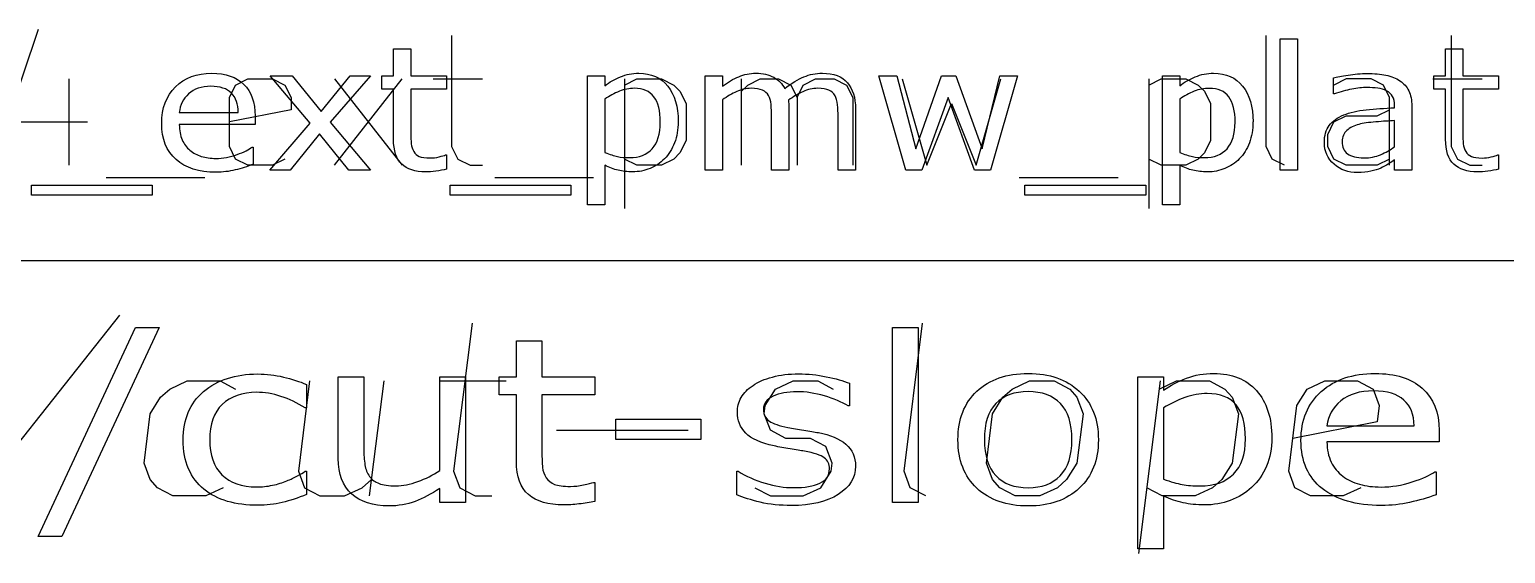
# Model space of a CAD drawing. Header units: millimetres. Extents: x 10 to 410, y 10 to 287.
# Drawn here: x 316.1 to 333.19, y 19.11 to 25.18 of the extents above; entities that cross this region are included whole.
import ezdxf

# ---------------------------------------------------------------- set-up
doc = ezdxf.new("R2010")
doc.units = ezdxf.units.MM
doc.layers.get('0').update_dxf_attribs({"linetype": 'CONTINUOUS'})

msp = doc.modelspace()

# ---------------------------------------------------------------- linework, layer by layer
at = {"color": 7}
for points in [[(316.2033, 25.1775), (315.8461, 24.1061), (316.7747, 24.1061)], [(320.31686, 23.90605), (320.31686, 24.48612), (320.18135, 24.48612), (320.18135, 24.64042), (320.31686, 24.64042), (320.31686, 24.9539), (320.51745, 24.9539), (320.51745, 24.64042), (320.93146, 24.64042), (320.93146, 24.48612), (320.51745, 24.48612), (320.51745, 23.98905)], [(320.989, 25.1061), (320.989, 23.8204), (321.0604, 23.6775), (321.2033, 23.6061), (321.3461, 23.6061)], [(330.6319, 23.6061), (330.489, 23.6775), (330.4176, 23.8204), (330.4176, 25.1061)], [(332.49469, 23.90581), (332.49469, 24.48588), (332.35918, 24.48588), (332.35918, 24.64018), (332.49469, 24.64018), (332.49469, 24.95366), (332.69529, 24.95366), (332.69529, 24.64018), (333.10929, 24.64018), (333.10929, 24.48588), (332.69529, 24.48588), (332.69529, 23.98881)], [(332.5604, 25.1061), (332.5604, 23.8204), (332.6319, 23.6775), (332.7747, 23.6061), (332.9176, 23.6061)], [(316.5604, 24.6061), (316.5604, 23.6061)], [(319.0604, 23.6775), (318.9176, 23.6061), (318.6319, 23.6061), (318.489, 23.6775), (318.4176, 23.8204), (318.4176, 24.3918), (318.489, 24.5346), (318.6319, 24.6061), (318.9176, 24.6061), (319.0604, 24.5346), (319.1319, 24.3918), (319.1319, 24.2489), (318.4176, 24.1061)], [(319.6319, 23.6061), (320.4176, 24.6061)], [(319.6319, 24.6061), (320.4176, 23.6061)], [(320.7747, 24.6061), (321.3461, 24.6061)], [(322.76357, 23.60457), (322.76357, 23.14754), (322.56297, 23.14754), (322.56297, 24.6407), (322.76357, 24.6407), (322.76357, 24.52644)], [(322.989, 24.6061), (322.989, 23.1061)], [(322.989, 24.5346), (323.1319, 24.6061), (323.4176, 24.6061), (323.5604, 24.5346), (323.6319, 24.4632), (323.7033, 24.3204), (323.7033, 23.8918), (323.6319, 23.7489), (323.5604, 23.6775), (323.4176, 23.6061), (323.1319, 23.6061), (322.989, 23.6775)], [(324.12562, 24.36427), (324.12562, 23.54982), (323.92502, 23.54982), (323.92502, 24.64064), (324.12562, 24.64064), (324.12562, 24.51955)], [(324.3461, 23.6061), (324.3461, 24.6061)], [(324.3461, 24.4632), (324.4176, 24.5346), (324.5604, 24.6061), (324.7747, 24.6061), (324.9176, 24.5346), (324.989, 24.3918), (324.989, 23.6061)], [(324.989, 24.3918), (325.0604, 24.5346), (325.2033, 24.6061), (325.4176, 24.6061), (325.5604, 24.5346), (325.6319, 24.3918), (325.6319, 23.6061)], [(326.2033, 24.6061), (326.489, 23.6061), (326.7747, 24.3204), (327.0604, 23.6061), (327.3461, 24.6061)], [(329.0604, 24.6061), (329.0604, 23.1061)], [(329.0604, 24.5346), (329.2033, 24.6061), (329.489, 24.6061), (329.6319, 24.5346), (329.7033, 24.4632), (329.7747, 24.3204), (329.7747, 23.8918), (329.7033, 23.7489), (329.6319, 23.6775), (329.489, 23.6061), (329.2033, 23.6061), (329.0604, 23.6775)], [(329.41746, 23.60445), (329.41746, 23.14742), (329.21687, 23.14742), (329.21687, 24.64058), (329.41746, 24.64058), (329.41746, 24.52632)], [(331.20796, 24.43104), (331.19726, 24.43104), (331.19726, 24.61756)], [(331.8461, 23.6061), (331.8461, 24.3918), (331.7747, 24.5346), (331.6319, 24.6061), (331.3461, 24.6061), (331.2033, 24.5346)], [(332.3461, 24.6061), (332.9176, 24.6061)], [(322.76358, 24.3721), (322.76358, 23.75393)], [(329.41747, 24.37198), (329.41747, 23.75381)], [(331.90469, 24.27062), (331.90469, 24.29892)], [(332.10421, 24.29039), (332.10419, 23.54965)], [(317.83719, 24.21667), (318.52005, 24.21665)], [(318.71537, 24.17566), (318.71531, 24.07603)], [(324.89442, 24.248), (324.89442, 23.54976), (324.69383, 23.54976), (324.69383, 24.17085)], [(325.6637, 23.54977), (325.4631, 23.54977), (325.4631, 24.17086)], [(325.66425, 24.25778), (325.6637, 23.54977)], [(331.8461, 23.6775), (331.7033, 23.6061), (331.3461, 23.6061), (331.2033, 23.6775), (331.1319, 23.8204), (331.1319, 23.9632), (331.2033, 24.1061), (331.3461, 24.1775), (331.7033, 24.1775), (331.8461, 24.2489)], [(331.90466, 23.81821), (331.90466, 24.12192)], [(318.71531, 24.07603), (317.83716, 24.07603)], [(318.68119, 23.81628), (318.69189, 23.81628), (318.69189, 23.61609)], [(320.92049, 23.72439), (320.93119, 23.72439), (320.9315, 23.55966)], [(332.10419, 23.54965), (331.90466, 23.54965), (331.90466, 23.6662)], [(333.09833, 23.72415), (333.10903, 23.72415), (333.10932, 23.55942)], [(316.989, 23.4632), (318.1319, 23.4632)], [(321.489, 23.4632), (322.6319, 23.4632)], [(327.5604, 23.4632), (328.7033, 23.4632)], [(299.989, 22.5), (407.989, 22.5)], [(317.1438, 21.87), (315.108, 19.2986)], [(321.2271, 21.7748), (321.0128, 20.0605), (321.0842, 19.87), (321.2628, 19.7748), (321.4533, 19.7748)], [(326.4771, 19.7748), (326.2985, 19.87), (326.2271, 20.0605), (326.4414, 21.7748)], [(321.73881, 20.17432), (321.73881, 20.94777), (321.53863, 20.94777), (321.53863, 21.1535), (321.73881, 21.1535), (321.73881, 21.57147), (322.03515, 21.57147), (322.03515, 21.1535), (322.64673, 21.1535), (322.64673, 20.94777), (322.03515, 20.94777), (322.03515, 20.285)], [(318.3461, 19.87), (318.1438, 19.7748), (317.7628, 19.7748), (317.5842, 19.87), (317.5009, 19.9652), (317.4295, 20.1557), (317.5009, 20.7271), (317.62, 20.9176), (317.7271, 21.0129), (317.9295, 21.1081), (318.3104, 21.1081), (318.489, 21.0129)], [(319.3461, 21.1081), (319.2152, 20.0605), (319.2866, 19.87), (319.4652, 19.7748), (319.7509, 19.7748), (319.9533, 19.87), (320.0604, 19.9652)], [(319.30986, 21.06638), (319.30986, 20.79424), (319.29406, 20.79424)], [(319.67707, 20.20952), (319.67707, 21.15354), (319.97341, 21.15354), (319.97341, 20.3254)], [(320.2033, 21.1081), (320.0366, 19.7748)], [(320.85296, 20.06768), (320.85296, 21.15363), (321.14929, 21.15363), (321.14929, 19.69911)], [(320.858, 21.1081), (321.62, 21.1081)], [(324.5009, 19.87), (324.6795, 19.7748), (325.0604, 19.7748), (325.2628, 19.87), (325.3819, 20.0605), (325.3938, 20.1557), (325.3223, 20.3462), (325.1438, 20.4414), (324.858, 20.4414), (324.6795, 20.5367), (324.608, 20.7271), (324.62, 20.8224), (324.739, 21.0129), (324.9414, 21.1081), (325.2271, 21.1081), (325.4057, 21.0129)], [(325.59585, 21.07944), (325.59585, 20.81772), (325.58005, 20.81772)], [(329.23071, 19.77189), (329.23071, 19.16251), (328.93437, 19.16251), (328.93437, 21.15342), (329.23071, 21.15342), (329.23071, 21.00107)], [(329.1914, 21.1081), (328.9414, 19.1081)], [(329.1795, 21.0129), (329.3819, 21.1081), (329.7628, 21.1081), (329.9414, 21.0129), (330.0247, 20.9176), (330.0961, 20.7271), (330.0247, 20.1557), (329.9057, 19.9652), (329.7985, 19.87), (329.5961, 19.7748), (329.2152, 19.7748), (329.0366, 19.87)], [(331.5128, 19.87), (331.3104, 19.7748), (330.9295, 19.7748), (330.7509, 19.87), (330.6795, 20.0605), (330.7747, 20.8224), (330.8938, 21.0129), (331.0961, 21.1081), (331.4771, 21.1081), (331.6557, 21.0129), (331.7271, 20.8224), (331.7033, 20.6319), (330.7271, 20.4414)], [(329.23074, 20.7949), (329.23074, 19.97067)], [(322.2033, 20.5367), (323.7271, 20.5367)], [(331.12224, 20.58786), (332.13104, 20.58786)], [(332.41957, 20.53318), (332.4195, 20.40036)], [(332.4195, 20.40036), (331.12224, 20.40036)], [(319.29402, 20.05989), (319.30982, 20.05989), (319.30981, 19.79021)], [(324.28919, 19.78633), (324.28919, 20.06107), (324.30499, 20.06107)], [(325.66519, 20.11852), (325.66526, 20.11836)], [(332.36909, 20.05401), (332.38489, 20.05401), (332.38489, 19.78708)], [(321.14929, 19.69911), (320.85296, 19.69911), (320.85296, 19.86058)], [(322.63066, 19.93212), (322.64646, 19.93212), (322.64673, 19.71211)]]:
    msp.add_lwpolyline(points, dxfattribs=at)
for points in [[(330.7811, 23.54965), (330.5805, 23.54965), (330.5805, 25.06918), (330.7811, 25.06918)], [(320.05121, 23.54966), (319.79833, 23.54966), (319.46008, 23.96861), (319.11971, 23.54966), (318.88603, 23.54966), (319.35125, 24.09361), (318.8903, 24.64048), (319.14318, 24.64048), (319.47929, 24.22837), (319.81647, 24.64048), (320.05121, 24.64048), (319.58279, 24.10337)], [(327.53844, 24.64059), (327.22794, 23.54977), (327.04228, 23.54977), (326.73605, 24.39059), (326.43195, 23.54977), (326.24736, 23.54977), (325.93366, 24.64059), (326.14279, 24.64059), (326.36153, 23.79586), (326.65922, 24.64059), (326.82461, 24.64059), (327.12978, 23.79586), (327.33678, 24.64059)], [(323.40486, 24.10358)], [(323.61184, 24.10848)], [(330.05875, 24.10346)], [(330.26574, 24.10836)], [(331.90472, 23.81814)], [(317.52452, 23.25669), (316.12673, 23.25669), (316.12673, 23.37388), (317.52452, 23.37388)], [(322.36983, 23.25692), (320.97204, 23.25692), (320.97204, 23.37411), (322.36983, 23.37411)], [(329.02373, 23.2568), (327.62594, 23.2568), (327.62594, 23.37399), (329.02373, 23.37399)], [(317.60588, 21.72513), (316.4757, 19.30323), (316.203, 19.30323), (317.32845, 21.72513)], [(326.38876, 19.69908), (326.09242, 19.69908), (326.09242, 21.72515), (326.38876, 21.72515)], [(327.5128, 19.7748), (327.3342, 19.87), (327.2509, 19.9652), (327.1795, 20.1557), (327.2509, 20.7271), (327.37, 20.9176), (327.4771, 21.0129), (327.6795, 21.1081), (327.9652, 21.1081), (328.1438, 21.0129), (328.2271, 20.9176), (328.2985, 20.7271), (328.2271, 20.1557), (328.108, 19.9652), (328.0009, 19.87), (327.7985, 19.7748)], [(323.87463, 20.42956), (322.89105, 20.42956), (322.89105, 20.66524), (323.87463, 20.66524)], [(328.16992, 20.42566)], [(328.47572, 20.42566)], [(330.17807, 20.43686)], [(330.48383, 20.44378)]]:
    msp.add_lwpolyline(points, close=True, dxfattribs=at)
for points in [[(317.7924, 24.51355), (317.8991, 24.618363), (318.039237, 24.67077), (318.21281, 24.67077)], [(318.21281, 24.67077), (318.37357, 24.67077), (318.497343, 24.627803), (318.58413, 24.54187)], [(322.76357, 24.52644), (322.816903, 24.56744), (322.876657, 24.60162), (322.94283, 24.62898)], [(322.94283, 24.62898), (323.009697, 24.65698), (323.08083, 24.67098), (323.15623, 24.67098)], [(323.15623, 24.67098), (323.299923, 24.67098), (323.411603, 24.621177), (323.49127, 24.52157)], [(324.12562, 24.51955), (324.18822, 24.567083), (324.250463, 24.604193), (324.31235, 24.63088)], [(324.31235, 24.63088), (324.37495, 24.657547), (324.44146, 24.67088), (324.51188, 24.67088)], [(324.51188, 24.67088), (324.592973, 24.67088), (324.661617, 24.655247), (324.71781, 24.62398)], [(324.71781, 24.62398), (324.774743, 24.592713), (324.817067, 24.54942), (324.84478, 24.4941)], [(324.84478, 24.4941), (324.925873, 24.556567), (324.999853, 24.601487), (325.06672, 24.62886)], [(325.06672, 24.62886), (325.133587, 24.65686), (325.205077, 24.67086), (325.28119, 24.67086)], [(325.28119, 24.67086), (325.412077, 24.67086), (325.508463, 24.634403), (325.57035, 24.56149)], [(329.41746, 24.52632), (329.470793, 24.56732), (329.530547, 24.6015), (329.59672, 24.62886)], [(329.59672, 24.62886), (329.663587, 24.65686), (329.734723, 24.67086), (329.81013, 24.67086)], [(329.81013, 24.67086), (329.953817, 24.67086), (330.065497, 24.621057), (330.14517, 24.52145)], [(331.19726, 24.61756), (331.236393, 24.62736), (331.292947, 24.638093), (331.36692, 24.64976)], [(331.36692, 24.64976), (331.4409, 24.661493), (331.513813, 24.66736), (331.58566, 24.66736)], [(331.58566, 24.66736), (331.669593, 24.66736), (331.742503, 24.66086), (331.80439, 24.64786)], [(331.80439, 24.64786), (331.86699, 24.63546), (331.921053, 24.61396), (331.96658, 24.58336)], [(317.63342, 24.08874), (317.63342, 24.267127), (317.686413, 24.40873), (317.7924, 24.51355)], [(317.94496, 24.43249), (317.881627, 24.374557), (317.845703, 24.302617), (317.83719, 24.21667)], [(318.20211, 24.51939), (318.094697, 24.51939), (318.00898, 24.490423), (317.94496, 24.43249)], [(318.44005, 24.44029), (318.388117, 24.493023), (318.308803, 24.51939), (318.20211, 24.51939)], [(318.52005, 24.21665), (318.519383, 24.313003), (318.492717, 24.38755), (318.44005, 24.44029)], [(318.58413, 24.54187), (318.671623, 24.45593), (318.71537, 24.33386), (318.71537, 24.17566)], [(322.9311, 24.4619), (322.872767, 24.4391), (322.816927, 24.409167), (322.76358, 24.3721)], [(323.10502, 24.4961), (323.04742, 24.4961), (322.989447, 24.4847), (322.9311, 24.4619)], [(323.33123, 24.3984), (323.282163, 24.463533), (323.20676, 24.4961), (323.10502, 24.4961)], [(323.49127, 24.52157), (323.57165, 24.42261), (323.61184, 24.284913), (323.61184, 24.10848)], [(324.28994, 24.45897), (324.23514, 24.434237), (324.180367, 24.40267), (324.12562, 24.36427)], [(324.45532, 24.49607), (324.40052, 24.49607), (324.345393, 24.483703), (324.28994, 24.45897)], [(324.58763, 24.47457), (324.55703, 24.488903), (324.512927, 24.49607), (324.45532, 24.49607)], [(324.65803, 24.41207), (324.641697, 24.44007), (324.61823, 24.460903), (324.58763, 24.47457)], [(325.056, 24.457), (324.9998, 24.4316), (324.943607, 24.399033), (324.88742, 24.3593)], [(325.22459, 24.4961), (325.16839, 24.4961), (325.112193, 24.483067), (325.056, 24.457)], [(325.3569, 24.4746), (325.3263, 24.488933), (325.282197, 24.4961), (325.22459, 24.4961)], [(325.4273, 24.4111), (325.410967, 24.4391), (325.3875, 24.460267), (325.3569, 24.4746)], [(325.57035, 24.56149), (325.63295, 24.489223), (325.66425, 24.387987), (325.66425, 24.25778)], [(329.585, 24.46178), (329.526667, 24.43898), (329.470823, 24.409047), (329.41747, 24.37198)], [(329.75892, 24.49598), (329.70132, 24.49598), (329.643347, 24.48458), (329.585, 24.46178)], [(329.98513, 24.39828), (329.936063, 24.463413), (329.86066, 24.49598), (329.75892, 24.49598)], [(330.14517, 24.52145), (330.22555, 24.42249), (330.26574, 24.284793), (330.26574, 24.10836)], [(331.40856, 24.48574), (331.343827, 24.47334), (331.27696, 24.455107), (331.20796, 24.43104)], [(331.58462, 24.50524), (331.531953, 24.50524), (331.473267, 24.49874), (331.40856, 24.48574)], [(331.70946, 24.49724), (331.669593, 24.502573), (331.62798, 24.50524), (331.58462, 24.50524)], [(331.81189, 24.46694), (331.783423, 24.48194), (331.74928, 24.49204), (331.70946, 24.49724)], [(331.88019, 24.40244), (331.864523, 24.429773), (331.841757, 24.451273), (331.81189, 24.46694)], [(331.96658, 24.58336), (332.01138, 24.553427), (332.045523, 24.51469), (332.06901, 24.46715)], [(332.06901, 24.46715), (332.092477, 24.419617), (332.10421, 24.360697), (332.10421, 24.29039)], [(323.40483, 24.10348), (323.40483, 24.234993), (323.380297, 24.3333), (323.33123, 24.3984)], [(324.68683, 24.30757), (324.68283, 24.35117), (324.67323, 24.386003), (324.65803, 24.41207)], [(324.69383, 24.17085), (324.69383, 24.21905), (324.691497, 24.264623), (324.68683, 24.30757)], [(324.88742, 24.3593), (324.88942, 24.3443), (324.891087, 24.326733), (324.89242, 24.3066)], [(324.89242, 24.3066), (324.893753, 24.287067), (324.89442, 24.267533), (324.89442, 24.248)], [(325.4561, 24.30661), (325.4521, 24.35021), (325.4425, 24.38504), (325.4273, 24.4111)], [(325.4631, 24.17086), (325.4631, 24.217727), (325.460767, 24.262977), (325.4561, 24.30661)], [(330.05873, 24.10336), (330.05873, 24.234873), (330.034197, 24.33318), (329.98513, 24.39828)], [(331.57712, 24.24722), (331.67884, 24.25762), (331.78803, 24.26542), (331.90469, 24.27062)], [(331.90469, 24.29892), (331.90469, 24.340587), (331.896523, 24.375093), (331.88019, 24.40244)], [(323.31096, 23.79694), (323.37356, 23.865953), (323.40486, 23.968167), (323.40486, 24.10358)], [(323.61183, 24.10848), (323.61183, 24.01994), (323.597963, 23.938887), (323.57023, 23.86532)], [(329.96485, 23.79682), (330.02745, 23.865833), (330.05875, 23.968047), (330.05875, 24.10346)], [(330.26573, 24.10836), (330.26573, 24.01982), (330.251863, 23.938767), (330.22413, 23.8652)], [(331.14925, 24.06652), (331.188383, 24.117987), (331.243867, 24.158353), (331.3157, 24.18762)], [(331.3157, 24.18762), (331.38826, 24.216887), (331.4754, 24.236753), (331.57712, 24.24722)], [(331.68806, 24.10722), (331.605547, 24.100553), (331.540103, 24.09112), (331.49173, 24.07892)], [(331.90466, 24.12192), (331.84346, 24.118587), (331.77126, 24.113687), (331.68806, 24.10722)], [(317.79987, 23.67077), (317.688903, 23.769083), (317.63342, 23.908407), (317.63342, 24.08874)], [(317.83716, 24.07603), (317.83716, 24.00897), (317.848193, 23.950377), (317.87026, 23.90025)], [(320.51745, 23.98905), (320.51745, 23.931783), (320.518783, 23.886863), (320.52145, 23.85429)], [(331.09165, 23.86633), (331.09165, 23.94901), (331.11085, 24.01574), (331.14925, 24.06652)], [(331.35195, 24.00862), (331.316417, 23.977353), (331.29865, 23.93406), (331.29865, 23.87874)], [(331.49173, 24.07892), (331.43413, 24.06392), (331.387537, 24.040487), (331.35195, 24.00862)], [(332.69529, 23.98881), (332.69529, 23.931543), (332.696623, 23.886623), (332.69929, 23.85405)], [(317.87026, 23.90025), (317.892327, 23.850783), (317.92256, 23.810093), (317.96096, 23.77818)], [(317.96096, 23.77818), (317.99796, 23.746913), (318.041707, 23.72348), (318.0922, 23.70788)], [(318.50514, 23.72838), (318.587653, 23.758313), (318.646337, 23.787613), (318.68119, 23.81628)], [(320.41186, 23.61796), (320.348527, 23.677827), (320.31686, 23.773857), (320.31686, 23.90605)], [(320.52145, 23.85429), (320.524117, 23.822357), (320.534083, 23.79239), (320.55135, 23.76439)], [(320.55135, 23.76439), (320.567017, 23.738323), (320.58835, 23.719123), (320.61535, 23.70679)], [(322.76358, 23.75393), (322.820513, 23.73053), (322.86924, 23.714597), (322.90976, 23.70613)], [(323.04954, 23.69343), (323.16122, 23.69343), (323.24836, 23.727933), (323.31096, 23.79694)], [(323.57023, 23.86532), (323.542497, 23.792407), (323.503373, 23.730557), (323.45286, 23.67977)], [(329.41747, 23.75381), (329.474403, 23.73041), (329.523133, 23.714477), (329.56366, 23.70601)], [(329.70343, 23.69331), (329.815117, 23.69331), (329.902257, 23.727813), (329.96485, 23.79682)], [(330.22413, 23.8652), (330.196397, 23.792287), (330.157273, 23.730437), (330.10676, 23.67965)], [(331.20368, 23.6173), (331.128993, 23.682433), (331.09165, 23.765443), (331.09165, 23.86633)], [(331.29865, 23.87874), (331.29865, 23.816273), (331.319283, 23.769073), (331.36055, 23.73714)], [(331.74254, 23.72734), (331.800873, 23.75274), (331.854933, 23.783007), (331.90472, 23.81814)], [(332.58969, 23.61772), (332.526357, 23.677587), (332.49469, 23.773617), (332.49469, 23.90581)], [(332.69929, 23.85405), (332.701957, 23.822117), (332.711923, 23.79215), (332.72919, 23.76415)], [(332.72919, 23.76415), (332.744857, 23.738083), (332.76619, 23.718883), (332.79319, 23.70655)], [(318.26296, 23.52429), (318.065207, 23.52429), (317.910843, 23.573117), (317.79987, 23.67077)], [(318.0922, 23.70788), (318.1434, 23.69228), (318.199597, 23.68448), (318.26079, 23.68448)], [(318.26079, 23.68448), (318.341883, 23.68448), (318.423333, 23.699113), (318.50514, 23.72838)], [(318.69189, 23.61609), (318.624317, 23.590023), (318.555317, 23.568223), (318.48489, 23.55069)], [(320.68928, 23.52816), (320.56764, 23.52816), (320.475167, 23.558093), (320.41186, 23.61796)], [(320.61535, 23.70679), (320.643083, 23.695057), (320.685053, 23.68919), (320.74126, 23.68919)], [(320.74126, 23.68919), (320.773993, 23.68919), (320.808137, 23.693423), (320.84369, 23.70189)], [(320.84369, 23.70189), (320.87929, 23.711023), (320.90489, 23.718523), (320.92049, 23.72439)], [(322.91615, 23.54697), (322.86635, 23.55937), (322.81549, 23.57857), (322.76357, 23.60457)], [(322.90976, 23.70613), (322.951027, 23.697663), (322.99762, 23.69343), (323.04954, 23.69343)], [(323.45286, 23.67977), (323.405927, 23.63157), (323.350443, 23.594137), (323.28641, 23.56747)], [(329.57005, 23.54685), (329.52025, 23.55925), (329.469387, 23.57845), (329.41746, 23.60445)], [(329.56366, 23.70601), (329.604927, 23.697543), (329.651517, 23.69331), (329.70343, 23.69331)], [(330.10676, 23.67965), (330.059827, 23.63145), (330.00434, 23.594017), (329.9403, 23.56735)], [(331.47684, 23.5197), (331.369427, 23.5197), (331.278373, 23.552233), (331.20368, 23.6173)], [(331.36055, 23.73714), (331.401817, 23.705873), (331.46477, 23.69024), (331.54941, 23.69024)], [(331.54941, 23.69024), (331.61983, 23.69024), (331.684207, 23.702607), (331.74254, 23.72734)], [(331.83216, 23.6193), (331.802293, 23.599767), (331.773127, 23.584133), (331.74466, 23.5724)], [(331.90466, 23.6662), (331.88686, 23.655133), (331.862693, 23.6395), (331.83216, 23.6193)], [(332.86711, 23.52792), (332.74547, 23.52792), (332.652997, 23.557853), (332.58969, 23.61772)], [(332.79319, 23.70655), (332.820923, 23.694817), (332.86289, 23.68895), (332.91909, 23.68895)], [(332.91909, 23.68895), (332.951823, 23.68895), (332.98597, 23.693183), (333.02153, 23.70165)], [(333.02153, 23.70165), (333.057063, 23.710783), (333.082663, 23.718283), (333.09833, 23.72415)], [(318.48489, 23.55069), (318.41447, 23.53309), (318.340493, 23.52429), (318.26296, 23.52429)], [(320.80772, 23.53716), (320.763653, 23.53116), (320.724173, 23.52816), (320.68928, 23.52816)], [(320.9315, 23.55966), (320.893767, 23.550527), (320.852507, 23.543027), (320.80772, 23.53716)], [(323.08474, 23.52837), (323.022873, 23.52837), (322.966677, 23.53457), (322.91615, 23.54697)], [(323.28641, 23.56747), (323.223077, 23.541403), (323.155853, 23.52837), (323.08474, 23.52837)], [(329.73864, 23.52825), (329.676773, 23.52825), (329.620577, 23.53445), (329.57005, 23.54685)], [(329.9403, 23.56735), (329.876967, 23.541283), (329.809747, 23.52825), (329.73864, 23.52825)], [(331.62942, 23.5353), (331.58602, 23.5249), (331.53516, 23.5197), (331.47684, 23.5197)], [(331.74466, 23.5724), (331.711193, 23.5574), (331.67278, 23.545033), (331.62942, 23.5353)], [(332.98555, 23.53692), (332.941417, 23.53092), (332.901937, 23.52792), (332.86711, 23.52792)], [(333.10932, 23.55942), (333.071587, 23.550287), (333.03033, 23.542787), (332.98555, 23.53692)], [(318.11821, 20.98426), (318.276883, 21.119673), (318.486, 21.18738), (318.74556, 21.18738)], [(318.74556, 21.18738), (318.84644, 21.18738), (318.945217, 21.17568), (319.04189, 21.15228)], [(324.70212, 21.15234), (324.79354, 21.176673), (324.89547, 21.18884), (325.00791, 21.18884)], [(325.00791, 21.18884), (325.112997, 21.18884), (325.21913, 21.177973), (325.32631, 21.15624)], [(327.0697, 20.98686), (327.216813, 21.124887), (327.414897, 21.1939), (327.66395, 21.1939)], [(327.66395, 21.1939), (327.91089, 21.1939), (328.10792, 21.124887), (328.25504, 20.98686)], [(329.49552, 21.13779), (329.5943, 21.175123), (329.699383, 21.19379), (329.81077, 21.19379)], [(329.81077, 21.19379), (330.023037, 21.19379), (330.188017, 21.12738), (330.30571, 20.99456)], [(331.05611, 20.98371), (331.213737, 21.12347), (331.42075, 21.19335), (331.67715, 21.19335)], [(331.67715, 21.19335), (331.914643, 21.19335), (332.09749, 21.136057), (332.22569, 21.02147)], [(319.04189, 21.15228), (319.139623, 21.128813), (319.228947, 21.10018), (319.30986, 21.06638)], [(324.34116, 20.91401), (324.371627, 20.966943), (324.417337, 21.014253), (324.47829, 21.05594)], [(324.47829, 21.05594), (324.537157, 21.09674), (324.611767, 21.128873), (324.70212, 21.15234)], [(325.32631, 21.15624), (325.43455, 21.13544), (325.524397, 21.10984), (325.59585, 21.07944)], [(329.23071, 21.00107), (329.309523, 21.055737), (329.397793, 21.10131), (329.49552, 21.13779)], [(332.22569, 21.02147), (332.354943, 20.906883), (332.41957, 20.74412), (332.41957, 20.53318)], [(317.88177, 20.42435), (317.88177, 20.662203), (317.960583, 20.84884), (318.11821, 20.98426)], [(318.73292, 20.97526), (318.564787, 20.97526), (318.431857, 20.928387), (318.33413, 20.83464)], [(319.01349, 20.92836), (318.917863, 20.959627), (318.82434, 20.97526), (318.73292, 20.97526)], [(319.29406, 20.79424), (319.203693, 20.852373), (319.11017, 20.89708), (319.01349, 20.92836)], [(324.29706, 20.74474), (324.29706, 20.804673), (324.31176, 20.861097), (324.34116, 20.91401)], [(324.71153, 20.92971), (324.636923, 20.895843), (324.59962, 20.84506), (324.59962, 20.77736)], [(324.9858, 20.98181), (324.877567, 20.98181), (324.786143, 20.964443), (324.71153, 20.92971)], [(325.30421, 20.93361), (325.19597, 20.965743), (325.089833, 20.98181), (324.9858, 20.98181)], [(325.58005, 20.81772), (325.50439, 20.86372), (325.412443, 20.90235), (325.30421, 20.93361)], [(326.8506, 20.42566), (326.8506, 20.66264), (326.923633, 20.849707), (327.0697, 20.98686)], [(327.2888, 20.84493), (327.200527, 20.753783), (327.15639, 20.614027), (327.15639, 20.42566)], [(327.66395, 20.98296), (327.50317, 20.98296), (327.37812, 20.93695), (327.2888, 20.84493)], [(328.03594, 20.84493), (327.94662, 20.93695), (327.822623, 20.98296), (327.66395, 20.98296)], [(328.16992, 20.42566), (328.16992, 20.614027), (328.12526, 20.753783), (328.03594, 20.84493)], [(328.25504, 20.98686), (328.40216, 20.849707), (328.47572, 20.66264), (328.47572, 20.42566)], [(329.47821, 20.9147), (329.392043, 20.8843), (329.309553, 20.844367), (329.23074, 20.7949)], [(329.73514, 20.9603), (329.65002, 20.9603), (329.564377, 20.9451), (329.47821, 20.9147)], [(330.06931, 20.83009), (329.996803, 20.916897), (329.885413, 20.9603), (329.73514, 20.9603)], [(330.30571, 20.99456), (330.424457, 20.862613), (330.48383, 20.67902), (330.48383, 20.44378)], [(330.82125, 20.41729), (330.82125, 20.655143), (330.899537, 20.84395), (331.05611, 20.98371)], [(331.28144, 20.87562), (331.18792, 20.798367), (331.134853, 20.702447), (331.12224, 20.58786)], [(331.66132, 20.99151), (331.502647, 20.99151), (331.37602, 20.95288), (331.28144, 20.87562)], [(332.01282, 20.88604), (331.936113, 20.956353), (331.818947, 20.99151), (331.66132, 20.99151)], [(332.13104, 20.58786), (332.129707, 20.716333), (332.0903, 20.815727), (332.01282, 20.88604)], [(318.33413, 20.83464), (318.23745, 20.741753), (318.18911, 20.60503), (318.18911, 20.42447)], [(324.39326, 20.50255), (324.329127, 20.56855), (324.29706, 20.64928), (324.29706, 20.74474)], [(324.59962, 20.77736), (324.59962, 20.717493), (324.62222, 20.672357), (324.66742, 20.64195)], [(330.17807, 20.43686), (330.17807, 20.612207), (330.141817, 20.743283), (330.06931, 20.83009)], [(324.7227, 20.35411), (324.568227, 20.387977), (324.458413, 20.437457), (324.39326, 20.50255)], [(324.66742, 20.64195), (324.711553, 20.61155), (324.78301, 20.586817), (324.88179, 20.56775)], [(324.88179, 20.56775), (324.936457, 20.55735), (324.997407, 20.546917), (325.06464, 20.53645)], [(325.06464, 20.53645), (325.13294, 20.52605), (325.189683, 20.516517), (325.23487, 20.50785)], [(325.23487, 20.50785), (325.37253, 20.481783), (325.478663, 20.437077), (325.55327, 20.37373)], [(317.94477, 20.08971), (317.90277, 20.185203), (317.88177, 20.29675), (317.88177, 20.42435)], [(318.18911, 20.42447), (318.18911, 20.249123), (318.236397, 20.11414), (318.33097, 20.01952)], [(324.90712, 20.32021), (324.839867, 20.33061), (324.778393, 20.34191), (324.7227, 20.35411)], [(325.55327, 20.37373), (325.627883, 20.30953), (325.66519, 20.22446), (325.66519, 20.11852)], [(327.0697, 19.86445), (326.923633, 20.001603), (326.8506, 20.188673), (326.8506, 20.42566)], [(327.15639, 20.42566), (327.15639, 20.243367), (327.20105, 20.10491), (327.29037, 20.01029)], [(328.03436, 20.00898), (328.124733, 20.102733), (328.16992, 20.241627), (328.16992, 20.42566)], [(328.47572, 20.42566), (328.47572, 20.188673), (328.40216, 20.001603), (328.25504, 19.86445)], [(330.03936, 20.028), (330.131833, 20.120013), (330.17807, 20.2563), (330.17807, 20.43686)], [(330.48386, 20.44386), (330.48386, 20.3258), (330.46336, 20.217723), (330.42236, 20.11963)], [(331.06714, 19.86), (330.903213, 19.991073), (330.82125, 20.176837), (330.82125, 20.41729)], [(331.12224, 20.40036), (331.12224, 20.310947), (331.13854, 20.23282), (331.17114, 20.16598)], [(319.83155, 19.79805), (319.728563, 19.891803), (319.67707, 20.02896), (319.67707, 20.20952)], [(319.97341, 20.3254), (319.97341, 20.25162), (319.97761, 20.188253), (319.98601, 20.1353)], [(321.8791, 19.7902), (321.785573, 19.870067), (321.73881, 19.998107), (321.73881, 20.17432)], [(322.03515, 20.285), (322.03515, 20.208607), (322.03715, 20.14871), (322.04115, 20.10531)], [(325.07263, 20.29281), (325.030563, 20.30061), (324.975393, 20.309743), (324.90712, 20.32021)], [(325.30276, 20.21731), (325.262827, 20.246843), (325.186117, 20.27201), (325.07263, 20.29281)], [(325.36266, 20.0871), (325.36266, 20.144367), (325.342693, 20.18777), (325.30276, 20.21731)], [(331.17114, 20.16598), (331.20374, 20.09998), (331.2484, 20.045727), (331.30512, 20.00322)], [(318.12289, 19.85273), (318.046177, 19.915197), (317.986803, 19.99419), (317.94477, 20.08971)], [(318.33097, 20.01952), (318.426597, 19.925767), (318.56058, 19.87889), (318.73292, 19.87889)], [(319.08285, 19.94919), (319.125917, 19.96739), (319.166373, 19.98649), (319.20422, 20.00649)], [(319.20422, 20.00649), (319.24202, 20.02729), (319.271953, 20.04509), (319.29402, 20.05989)], [(319.98601, 20.1353), (319.99441, 20.083233), (320.012277, 20.038527), (320.03961, 20.00118)], [(320.03961, 20.00118), (320.06801, 19.96298), (320.10479, 19.935213), (320.14995, 19.91788)], [(320.59761, 19.94138), (320.68903, 19.97438), (320.774147, 20.01648), (320.85296, 20.06768)], [(322.04115, 20.10531), (322.04515, 20.062777), (322.05985, 20.022847), (322.08525, 19.98552)], [(324.30499, 20.06107), (324.398517, 20.002937), (324.50255, 19.956493), (324.61709, 19.92174)], [(325.25232, 19.92304), (325.32588, 19.957773), (325.36266, 20.01246), (325.36266, 20.0871)], [(325.66526, 20.11836), (325.66526, 19.985547), (325.59853, 19.876603), (325.46507, 19.79153)], [(327.29037, 20.01029), (327.37969, 19.916537), (327.504217, 19.86966), (327.66395, 19.86966)], [(327.66395, 19.86966), (327.82157, 19.86966), (327.94504, 19.9161), (328.03436, 20.00898)], [(329.65318, 19.88997), (329.81816, 19.88997), (329.946887, 19.93598), (330.03936, 20.028)], [(330.42236, 20.11963), (330.38136, 20.02241), (330.323563, 19.939943), (330.24897, 19.87223)], [(331.30512, 20.00322), (331.359787, 19.961553), (331.424413, 19.93032), (331.499, 19.90952)], [(332.10901, 19.93682), (332.230903, 19.976753), (332.317597, 20.015817), (332.36909, 20.05401)], [(318.39558, 19.71211), (318.289447, 19.743377), (318.19855, 19.79025), (318.12289, 19.85273)], [(318.73292, 19.87889), (318.792787, 19.87889), (318.853733, 19.88539), (318.91576, 19.89839)], [(318.91576, 19.89839), (318.97776, 19.91139), (319.033457, 19.928323), (319.08285, 19.94919)], [(320.14995, 19.91788), (320.19515, 19.900547), (320.260827, 19.89188), (320.34698, 19.89188)], [(320.34698, 19.89188), (320.423693, 19.89188), (320.507237, 19.90838), (320.59761, 19.94138)], [(320.85296, 19.86058), (320.753127, 19.795447), (320.6575, 19.74553), (320.56608, 19.71083)], [(322.08525, 19.98552), (322.108383, 19.950787), (322.139917, 19.925187), (322.17985, 19.90872)], [(322.17985, 19.90872), (322.22085, 19.89312), (322.28285, 19.88532), (322.36585, 19.88532)], [(322.36585, 19.88532), (322.414183, 19.88532), (322.464623, 19.890953), (322.51717, 19.90222)], [(322.51717, 19.90222), (322.569703, 19.914353), (322.607533, 19.92432), (322.63066, 19.93212)], [(324.61709, 19.92174), (324.73163, 19.887873), (324.841443, 19.87094), (324.94653, 19.87094)], [(324.94653, 19.87094), (325.07683, 19.87094), (325.17876, 19.888307), (325.25232, 19.92304)], [(327.66395, 19.65872), (327.414897, 19.65872), (327.216813, 19.727297), (327.0697, 19.86445)], [(328.25504, 19.86445), (328.10792, 19.727297), (327.91089, 19.65872), (327.66395, 19.65872)], [(329.23074, 19.97067), (329.314807, 19.939403), (329.38679, 19.918137), (329.44669, 19.90687)], [(329.44669, 19.90687), (329.507623, 19.895603), (329.576453, 19.88997), (329.65318, 19.88997)], [(330.24897, 19.87223), (330.179617, 19.807963), (330.09765, 19.75805), (330.00307, 19.72249)], [(331.75124, 19.66468), (331.459107, 19.66468), (331.231073, 19.729787), (331.06714, 19.86)], [(331.499, 19.90952), (331.57466, 19.888653), (331.657673, 19.87822), (331.74804, 19.87822)], [(331.74804, 19.87822), (331.86784, 19.87822), (331.988163, 19.897753), (332.10901, 19.93682)], [(318.74551, 19.66651), (318.618357, 19.66651), (318.501713, 19.68171), (318.39558, 19.71211)], [(319.02766, 19.69911), (318.939387, 19.677377), (318.845337, 19.66651), (318.74551, 19.66651)], [(319.30981, 19.79021), (319.21103, 19.751143), (319.11698, 19.720777), (319.02766, 19.69911)], [(320.26344, 19.65873), (320.078493, 19.65873), (319.93453, 19.70517), (319.83155, 19.79805)], [(320.56608, 19.71083), (320.47466, 19.676097), (320.37378, 19.65873), (320.26344, 19.65873)], [(322.28892, 19.67041), (322.109227, 19.67041), (321.97262, 19.71034), (321.8791, 19.7902)], [(322.46389, 19.68211), (322.398757, 19.67431), (322.340433, 19.67041), (322.28892, 19.67041)], [(322.64673, 19.71211), (322.591063, 19.699977), (322.530117, 19.689977), (322.46389, 19.68211)], [(324.56188, 19.70173), (324.453647, 19.727797), (324.36275, 19.755997), (324.28919, 19.78633)], [(324.92127, 19.66393), (324.790963, 19.66393), (324.671167, 19.67653), (324.56188, 19.70173)], [(325.46507, 19.79153), (325.33267, 19.706463), (325.151403, 19.66393), (324.92127, 19.66393)], [(329.45611, 19.69509), (329.382557, 19.711557), (329.307423, 19.737157), (329.23071, 19.77189)], [(329.70516, 19.67039), (329.61374, 19.67039), (329.530723, 19.678623), (329.45611, 19.69509)], [(330.00307, 19.72249), (329.90955, 19.687757), (329.810247, 19.67039), (329.70516, 19.67039)], [(332.0791, 19.69988), (331.975067, 19.676413), (331.86578, 19.66468), (331.75124, 19.66468)], [(332.38489, 19.78708), (332.285063, 19.752347), (332.183133, 19.72328), (332.0791, 19.69988)]]:
    msp.add_open_spline(points, degree=3, dxfattribs=at)

doc.saveas('drawing.dxf')
